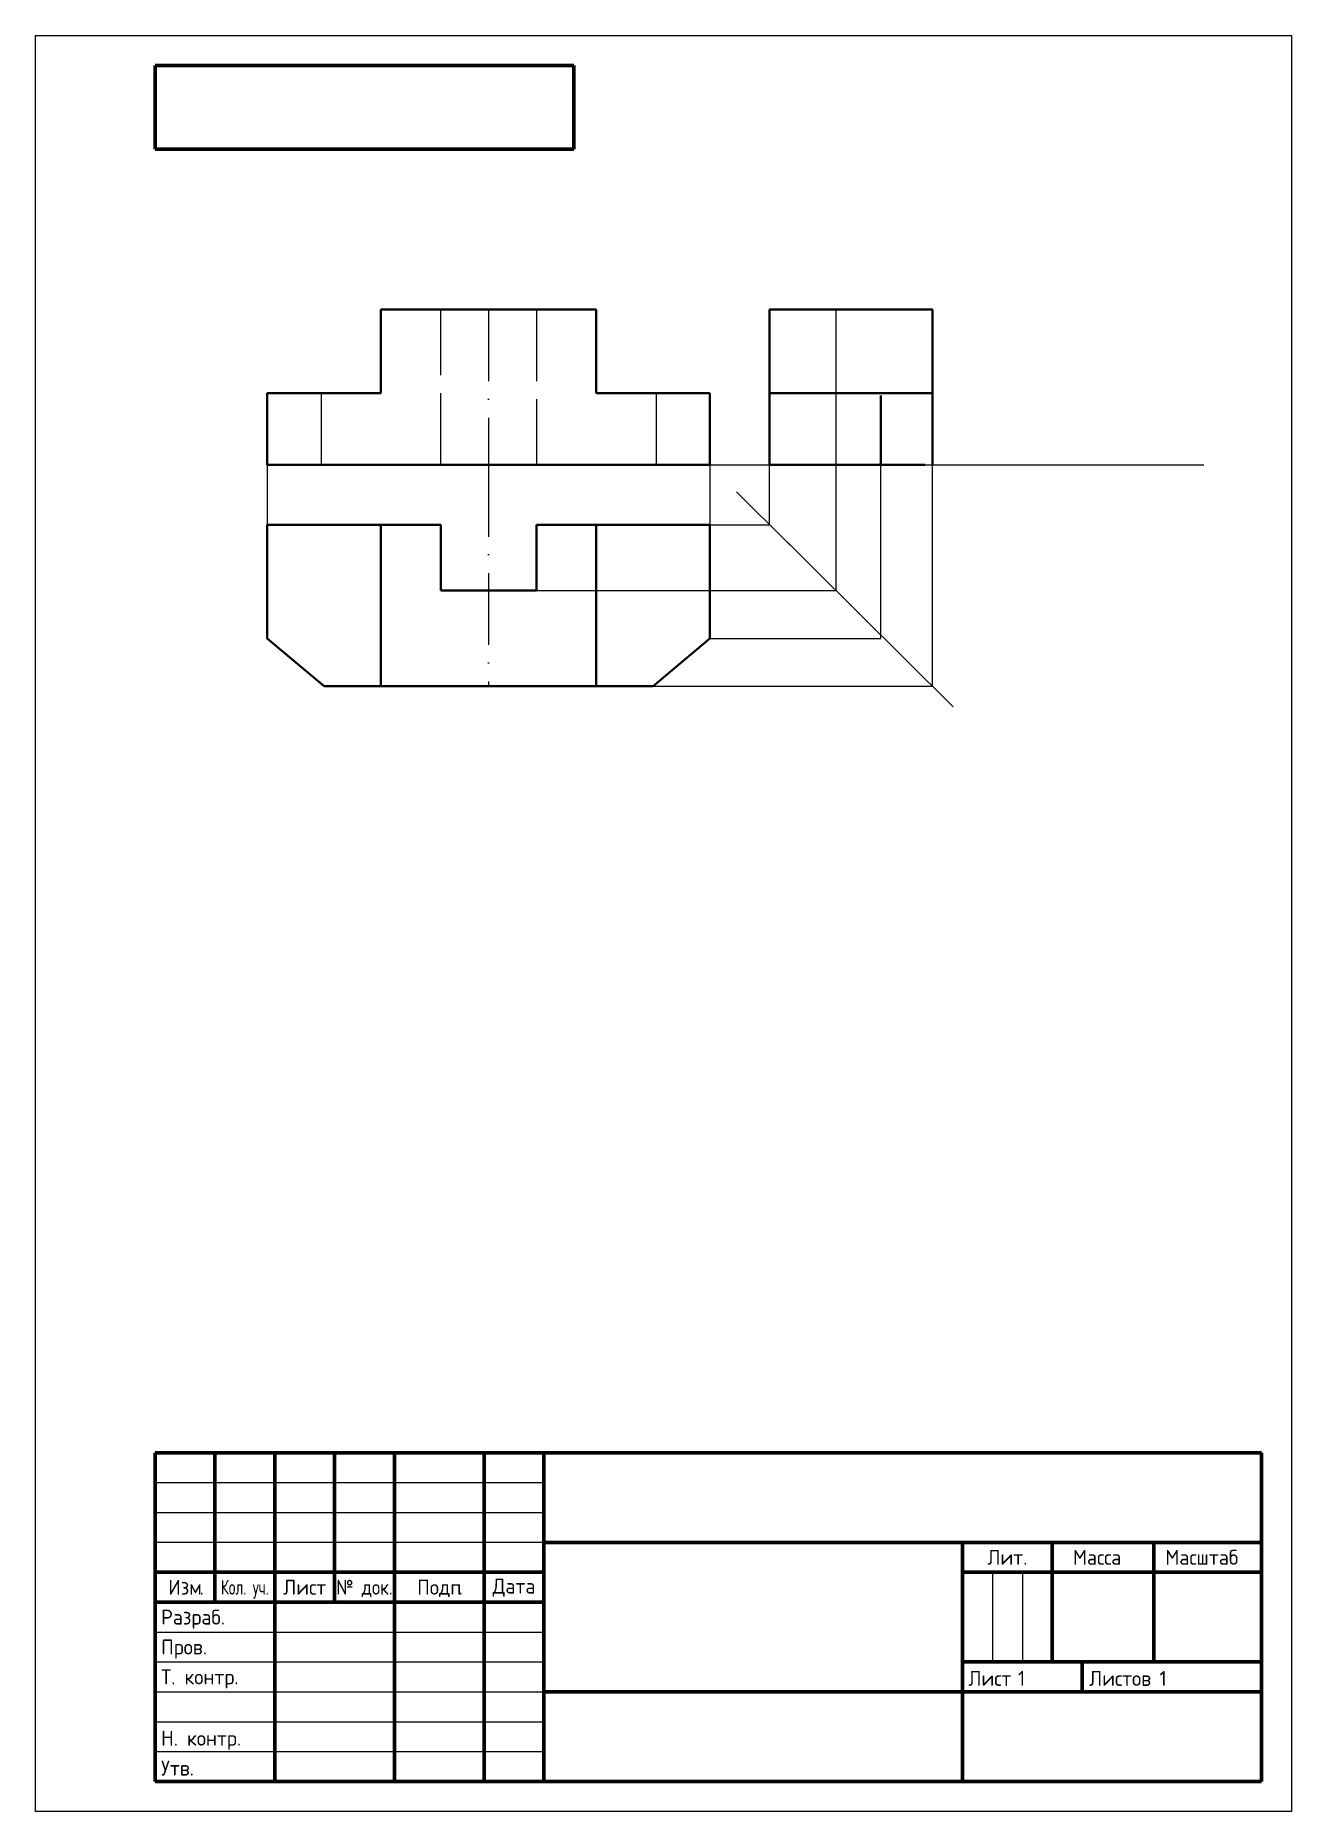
# Model space of a CAD drawing. Header units: millimetres. Extents: x 1892 to 2102, y 3486 to 3783.
import ezdxf
from ezdxf.enums import TextEntityAlignment as Align

# ---------------------------------------------------------------- set-up
doc = ezdxf.new("R2010")
doc.units = ezdxf.units.MM
doc.linetypes.add('ACAD_ISO02W100', pattern=[15, 12, -3])
doc.linetypes.add('ACAD_ISO10W100', pattern=[18, 12, -3, 0, -3])
doc.layers.add('Контур', color=7, linetype='Continuous', lineweight=40)
doc.layers.add('Тонкие', color=7, linetype='Continuous', lineweight=0)
doc.layers.add('Оси', color=100, linetype='ACAD_ISO10W100')
doc.layers.add('Пунктир', color=150, linetype='ACAD_ISO02W100')
doc.styles.add('GOST-2.304_Type-B', font='GOST Common.ttf')
doc.styles.get("Standard").update_dxf_attribs({"font": 'arial.ttf'})

# ---------------------------------------------------------------- blocks, each defined once
blk = doc.blocks.new('ACAD_SPDS_TB_08')
at = {"linetype": 'Continuous', "lineweight": 60}
for p, q in [((0, 0), (0, -14)), ((70, 0), (0, 0)), ((70, 0), (70, -14)), ((70, -14), (0, -14))]:
    blk.add_line(p, q, dxfattribs=at)
at = {"style": 'GOST-2.304_Type-B', "flags": 8}
blk.add_attdef('ОБОЗНАЧЕНИЕ_ДОКУМЕНТА', text='', height=5, dxfattribs=at).set_placement((35, -7), align=Align.MIDDLE_CENTER)
at = {"style": 'GOST-2.304_Type-B', "flags": 1}
blk.add_attdef('ИДЕНТИФИКАТОР_НАДПИСИ', (-0.4, -20.95), '', height=2.5, dxfattribs=at)
blk = doc.blocks.new('ACAD_SPDS_TB_06')
at = {"linetype": 'Continuous', "lineweight": 60}
for p, q in [((-185, 55), (0, 55)), ((-185, 55), (-185, 0)), ((-175, 55), (-175, 30)), ((-165, 55), (-165, 0)), ((-155, 55), (-155, 30)), ((-145, 55), (-145, 0)), ((-130, 55), (-130, 0)), ((-120, 55), (-120, 0)), ((0, 55), (0, 0)), ((-120, 40), (0, 40)), ((-185, 35), (-120, 35)), ((-185, 30), (-120, 30)), ((-120, 15), (0, 15)), ((-185, 0), (0, 0))]:
    blk.add_line(p, q, dxfattribs=at)
at = {"linetype": 'Continuous', "lineweight": 25}
for p, q in [((-185, 50), (-120, 50)), ((-185, 45), (-120, 45)), ((-185, 25), (-120, 25)), ((-185, 20), (-120, 20)), ((-185, 15), (-120, 15)), ((-185, 10), (-120, 10)), ((-185, 5), (-120, 5))]:
    blk.add_line(p, q, dxfattribs=at)
at = {"lineweight": 25}
blk.add_line((-120, 40), (-185, 40), dxfattribs=at)
at = {"lineweight": 60}
for p, q in [((-50, 40), (-50, 0)), ((-35, 40), (-35, 20)), ((-18, 40), (-18, 20)), ((-50, 35), (0, 35)), ((-50, 20), (0, 20)), ((-30, 20), (-30, 15))]:
    blk.add_line(p, q, dxfattribs=at)
for p, q in [((-45, 35), (-45, 20)), ((-40, 35), (-40, 20)), ((-130, 20), (-120, 20))]:
    blk.add_line(p, q)
at = {"style": 'GOST-2.304_Type-B'}
for s, p in [('Изм', (-180, 31.25)), ('Лист', (-160, 31.25)), ('Подп', (-137.5, 31.25)), ('Дата', (-125, 31.44))]:
    blk.add_text(s, height=2.5, dxfattribs=at).set_placement(p, align=Align.CENTER)
at = {"style": 'GOST-2.304_Type-B', "width": 0.70447}
blk.add_text('Кол. уч.', height=2.5, dxfattribs=at).set_placement((-174, 31.25), (-166, 31.25), align=Align.FIT)
at = {"style": 'GOST-2.304_Type-B', "width": 0.9}
blk.add_text('№ док.', height=2.5, dxfattribs=at).set_placement((-150, 31.25), align=Align.CENTER)
at = {"style": 'GOST-2.304_Type-B'}
for s, p in [('.', (-177.56, 31.25)), ('.', (-134.25, 31.25)), ('Разраб.', (-184, 26.25)), ('Пров.', (-184, 21.25)), ('Т. контр.', (-184, 16.25)), ('Лист', (-49.02, 16)), ('Листов', (-28.83, 16)), ('Н. контр.', (-184, 6)), ('Утв.', (-184, 1))]:
    blk.add_text(s, height=2.5, dxfattribs=at).set_placement(p)
at = {"linetype": 'Continuous', "char_height": 2.5, "attachment_point": 5, "style": 'GOST-2.304_Type-B'}
for s, insert, width in [('Лит.', (-42.5, 37.5), 14), ('Масса', (-27.5, 37.5), 14), ('Масштаб', (-10, 37.5), 19)]:
    blk.add_mtext(s, dxfattribs=dict(at, insert=insert, width=width))
at = {"style": 'GOST-2.304_Type-B'}
for tag, p, flags in [('ИДЕНТИФИКАТОР_НАДПИСИ', (-185.34, 60.88), 1), ('ЛИСТ', (-40.73, 16), 8), ('ЛИСТОВ', (-17.07, 16), 8)]:
    blk.add_attdef(tag, p, '', height=2.5, dxfattribs=dict(at, flags=flags))
at = {"style": 'GOST-2.304_Type-B', "flags": 8}
for tag, p in [('ИЗМ_4', (-180, 51)), ('ИЗМ_4_КОЛ_УЧ', (-170, 51)), ('ИЗМ_4_ЛИСТ', (-160, 51)), ('ИЗМ_4_N_ДОК', (-150, 51)), ('ИЗМ_4_ДАТА', (-125, 51)), ('ИЗМ_3', (-180, 46)), ('ИЗМ_3_КОЛ_УЧ', (-170, 46)), ('ИЗМ_3_ЛИСТ', (-160, 46)), ('ИЗМ_3_N_ДОК', (-150, 46)), ('ИЗМ_3_ДАТА', (-125, 46)), ('ИЗМ_2', (-180, 41)), ('ИЗМ_2_КОЛ_УЧ', (-170, 41)), ('ИЗМ_2_ЛИСТ', (-160, 41)), ('ИЗМ_2_N_ДОК', (-150, 41)), ('ИЗМ_2_ДАТА', (-125, 41)), ('ИЗМ_1', (-180, 36)), ('ИЗМ_1_КОЛ_УЧ', (-170, 36)), ('ИЗМ_1_ЛИСТ', (-160, 36)), ('ИЗМ_1_N_ДОК', (-150, 36)), ('ИЗМ_1_ДАТА', (-125, 36)), ('РАЗРАБ_ФИО', (-155, 26)), ('РАЗРАБ_ДАТА', (-125, 26)), ('ПРОВ_ФИО', (-155, 21)), ('ПРОВ_ДАТА', (-125, 21)), ('ТКОНТР_ФИО', (-155, 16)), ('ТКОНТР_ДАТА', (-125, 16)), ('ДОЛЖНОСТЬ_1', (-175, 11)), ('ДОЛЖНОСТЬ_1_ФИО', (-155, 11)), ('ДОЛЖНОСТЬ_1_ДАТА', (-125, 11)), ('НКОНТР_ФИО', (-155, 6)), ('НКОНТР_ДАТА', (-125, 6)), ('УТВ_ФИО', (-155, 1)), ('УТВ_ДАТА', (-125, 1))]:
    blk.add_attdef(tag, text='', height=2.5, dxfattribs=at).set_placement(p, align=Align.CENTER)
at = {"style": 'GOST-2.304_Type-B'}
blk.add_attdef('ОБОЗНАЧЕНИЕ_ДОКУМЕНТА', text='', height=5, dxfattribs=at).set_placement((-60, 47.5), align=Align.MIDDLE_CENTER)
at = {"lineweight": 30, "flags": 104}
for tag, p in [('НАИМЕНОВАНИЕ_ДОКУМЕНТА', (-85, 27.5)), ('ОБОЗНАЧЕНИЕ_МАТЕРИАЛА', (-85, 7.5)), ('НАИМЕНОВАНИЕ_ПРЕДПРИЯТИЯ', (-25, 7.5))]:
    blk.add_attdef(tag, text='', height=3.5, dxfattribs=at).set_placement(p, align=Align.MIDDLE_CENTER)
at = {"style": 'GOST-2.304_Type-B', "flags": 8}
for tag, p in [('Л1', (-47.5, 27.5)), ('Л2', (-42.5, 27.5)), ('Л3', (-37.5, 27.5)), ('МАССА', (-26.5, 27.5)), ('МАСШТАБ', (-9, 27.5))]:
    blk.add_attdef(tag, text='', height=2.5, dxfattribs=at).set_placement(p, align=Align.MIDDLE_CENTER)

msp = doc.modelspace()

# ---------------------------------------------------------------- linework, layer by layer
for p, q in [((1930.76, 3722.97), (1939.76, 3722.97)), ((1939.76, 3722.97), (1939.76, 3710.97)), ((1995.76, 3722.97), (1995.76, 3710.97)), ((1930.76, 3710.97), (1939.76, 3710.97)), ((1985.76, 3710.97), (1975.76, 3710.97))]:
    msp.add_line(p, q)
msp.add_lwpolyline([(1892.01, 3485.79), (1892.01, 3782.79), (2102.01, 3782.79), (2102.01, 3485.79), (1892.01, 3485.79)])
at = {"layer": 'Контур'}
for p, q in [((1949.76, 3722.97), (1949.76, 3736.97)), ((1949.76, 3736.97), (1985.76, 3736.97)), ((1949.76, 3736.97), (1959.76, 3736.97)), ((1985.76, 3736.97), (1975.76, 3736.97)), ((1985.76, 3722.97), (1985.76, 3736.97)), ((2014.76, 3711.01), (2014.76, 3736.97)), ((2014.76, 3736.97), (2041.99, 3736.97)), ((2041.99, 3710.99), (2041.99, 3736.97)), ((1930.76, 3710.97), (1930.76, 3722.97)), ((1930.76, 3722.97), (1949.76, 3722.97)), ((2004.76, 3722.97), (1985.76, 3722.97)), ((2004.76, 3722.97), (1995.76, 3722.97)), ((2004.76, 3710.97), (2004.76, 3722.97)), ((2014.76, 3722.97), (2042.01, 3722.97)), ((2033.36, 3722.59), (2033.36, 3710.97)), ((1930.76, 3710.97), (2004.76, 3710.97)), ((1949.76, 3710.97), (1959.76, 3710.97)), ((2004.76, 3710.97), (1995.76, 3710.97)), ((2014.76, 3711.01), (2040.69, 3710.97)), ((1930.76, 3700.97), (1949.76, 3700.97)), ((1930.76, 3700.97), (1930.76, 3681.97)), ((1949.76, 3700.97), (1949.76, 3673.97)), ((1949.76, 3700.97), (1959.76, 3700.97)), ((1959.76, 3700.97), (1959.76, 3689.97)), ((1985.76, 3700.97), (1975.76, 3700.97)), ((1975.76, 3700.97), (1975.76, 3689.97)), ((2004.76, 3700.97), (1985.76, 3700.97)), ((1985.76, 3700.97), (1985.76, 3673.97)), ((2004.76, 3700.97), (2004.76, 3681.97)), ((1959.76, 3689.97), (1975.76, 3689.97)), ((1930.76, 3681.97), (1940.26, 3673.97)), ((2004.76, 3681.97), (1995.26, 3673.97)), ((1949.76, 3673.97), (1940.26, 3673.97)), ((1949.76, 3673.97), (1985.76, 3673.97)), ((1985.76, 3673.97), (1995.26, 3673.97))]:
    msp.add_line(p, q, dxfattribs=at)
at = {"layer": 'Оси'}
for p, q in [((1967.76, 3736.97), (1967.76, 3710.97)), ((1967.76, 3710.97), (1967.76, 3673.97))]:
    msp.add_line(p, q, dxfattribs=at)
at = {"layer": 'Пунктир'}
for p, q in [((1959.76, 3710.97), (1959.76, 3736.97)), ((1975.76, 3736.97), (1975.76, 3710.97))]:
    msp.add_line(p, q, dxfattribs=at)
at = {"layer": 'Тонкие'}
for p, q in [((2025.86, 3722.67), (2025.86, 3736.97)), ((2025.86, 3689.97), (2025.86, 3722.67)), ((2025.86, 3722.67), (2025.86, 3722.67)), ((2033.36, 3722.59), (2033.36, 3722.59)), ((2042.01, 3722.97), (2041.99, 3722.97)), ((1930.76, 3710.97), (1930.76, 3700.97)), ((2004.76, 3710.97), (2014.76, 3711.01)), ((2004.76, 3710.97), (2004.76, 3700.97)), ((2014.76, 3700.97), (2014.76, 3711.01)), ((2014.76, 3711.01), (2014.76, 3711.01)), ((2033.36, 3681.97), (2033.36, 3710.98)), ((2040.69, 3710.97), (2087.36, 3710.97)), ((2041.99, 3673.97), (2041.99, 3710.99)), ((2041.99, 3710.99), (2041.99, 3710.97)), ((2009.23, 3706.49), (2018.18, 3697.55)), ((2004.76, 3700.97), (2014.77, 3700.97)), ((2013.71, 3702.02), (2045.45, 3670.54)), ((1975.76, 3689.97), (2025.86, 3689.97)), ((2004.76, 3681.97), (2033.36, 3681.97)), ((2033.36, 3681.97), (2033.36, 3681.97)), ((1995.26, 3673.97), (2041.99, 3673.97))]:
    msp.add_line(p, q, dxfattribs=at)

# ---------------------------------------------------------------- block references
ref = msp.add_blockref('ACAD_SPDS_TB_06', (2097.01, 3490.79))
ref.add_attrib('ЛИСТ', '1', (2056.28, 3506.79), dxfattribs={"height": 2.5, "style": 'GOST-2.304_Type-B'})
ref.add_attrib('ЛИСТОВ', '1', (2079.94, 3506.79), dxfattribs={"height": 2.5, "style": 'GOST-2.304_Type-B'})
at = {"layer": 'Контур'}
msp.add_blockref('ACAD_SPDS_TB_08', (1912.01, 3777.79), dxfattribs=at)

doc.saveas('drawing.dxf')
